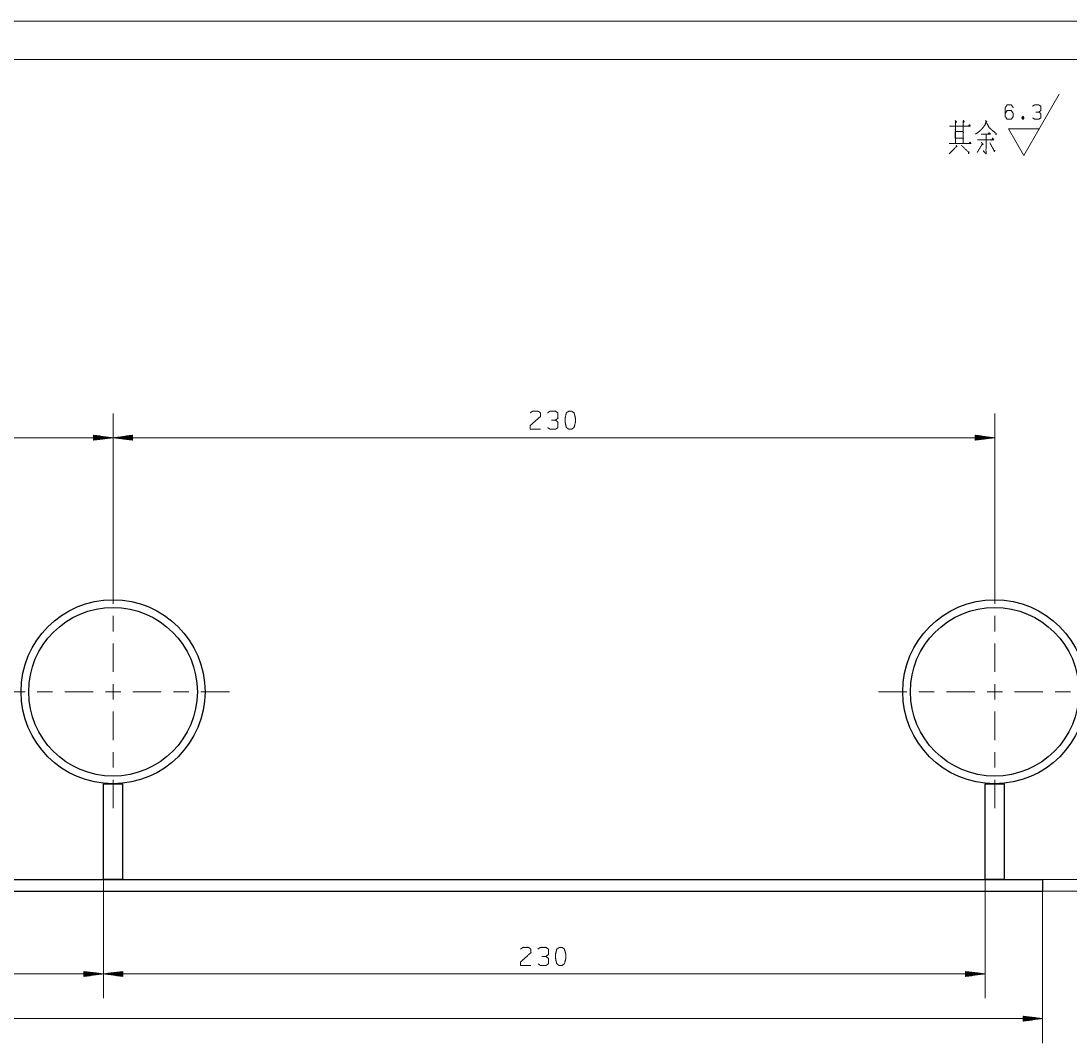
# Model space of a CAD drawing. Header units: millimetres. Extents: x 0 to 420, y 0 to 297.
# Drawn here: x 214.5 to 351.4, y 163.7 to 297 of the extents above; entities that cross this region are included whole.
import ezdxf

# ---------------------------------------------------------------- set-up
doc = ezdxf.new("R2010")
doc.units = ezdxf.units.MM
doc.layers.add('101', color=7, linetype='Continuous', true_color=0xffffff)

msp = doc.modelspace()

# ---------------------------------------------------------------- linework, layer by layer
at = {"layer": '101', "color": 133, "linetype": 'Continuous', "lineweight": 18}
for p, q in [((420, 297), (0, 297)), ((415, 292), (25, 292))]:
    msp.add_line(p, q, dxfattribs=at)
at = {"layer": '101', "color": 43, "linetype": 'Continuous', "lineweight": 18}
for p, q in [((345.26, 279.45), (349.88, 287.45)), ((345.08, 284.54), (345.21, 284.21)), ((343.25, 282.95), (347.28, 282.95)), ((345.26, 279.45), (343.25, 282.95))]:
    msp.add_line(p, q, dxfattribs=at)
at = {"layer": '101', "color": 22, "linetype": 'Continuous', "lineweight": 18}
for p, q in [((226.46, 224.7), (226.46, 245.83)), ((226.46, 224.7), (226.46, 245.83)), ((341.46, 224.7), (341.46, 245.83)), ((126.46, 242.65), (226.46, 242.65)), ((226.46, 242.65), (223.92, 242.99)), ((223.92, 242.99), (223.92, 242.32)), ((223.92, 242.98), (223.95, 242.98)), ((223.92, 242.98), (223.95, 242.98)), ((223.92, 242.93), (224.34, 242.93)), ((223.92, 242.88), (224.72, 242.88)), ((223.92, 242.83), (225.11, 242.83)), ((223.92, 242.78), (225.5, 242.78)), ((223.92, 242.73), (225.88, 242.73)), ((223.92, 242.68), (226.27, 242.68)), ((223.92, 242.32), (226.46, 242.65)), ((223.92, 242.63), (226.27, 242.63)), ((223.92, 242.58), (225.88, 242.58)), ((223.92, 242.53), (225.5, 242.53)), ((223.92, 242.48), (225.11, 242.48)), ((223.92, 242.42), (224.72, 242.42)), ((229, 242.99), (226.46, 242.65)), ((226.46, 242.65), (341.46, 242.65)), ((226.46, 242.65), (229, 242.32)), ((229, 242.68), (226.65, 242.68)), ((229, 242.63), (226.65, 242.63)), ((229, 242.73), (227.04, 242.73)), ((229, 242.58), (227.04, 242.58)), ((229, 242.78), (227.42, 242.78)), ((229, 242.53), (227.42, 242.53)), ((229, 242.83), (227.81, 242.83)), ((229, 242.48), (227.81, 242.48)), ((229, 242.88), (228.2, 242.88)), ((229, 242.42), (228.2, 242.42)), ((229, 242.93), (228.58, 242.93)), ((229, 242.98), (228.97, 242.98)), ((229, 242.98), (228.97, 242.98)), ((229, 242.32), (229, 242.99)), ((338.92, 242.99), (338.92, 242.32)), ((341.46, 242.65), (338.92, 242.99)), ((338.92, 242.98), (338.95, 242.98)), ((338.92, 242.98), (338.95, 242.98)), ((338.92, 242.93), (339.34, 242.93)), ((338.92, 242.88), (339.72, 242.88)), ((338.92, 242.83), (340.11, 242.83)), ((338.92, 242.78), (340.5, 242.78)), ((338.92, 242.73), (340.88, 242.73)), ((338.92, 242.68), (341.27, 242.68)), ((338.92, 242.32), (341.46, 242.65)), ((338.92, 242.63), (341.27, 242.63)), ((338.92, 242.58), (340.88, 242.58)), ((338.92, 242.53), (340.5, 242.53)), ((338.92, 242.48), (340.11, 242.48)), ((338.92, 242.42), (339.72, 242.42)), ((223.92, 242.37), (224.34, 242.37)), ((223.92, 242.32), (223.95, 242.32)), ((223.92, 242.32), (223.95, 242.32)), ((229, 242.37), (228.58, 242.37)), ((229, 242.32), (228.97, 242.32)), ((229, 242.32), (228.97, 242.32)), ((338.92, 242.37), (339.34, 242.37)), ((338.92, 242.32), (338.95, 242.32)), ((338.92, 242.32), (338.95, 242.32)), ((225.21, 185.02), (225.21, 169.55)), ((225.21, 185.02), (225.21, 169.55)), ((340.21, 185.02), (340.21, 169.55)), ((347.71, 185.02), (374.17, 185.02)), ((347.71, 183.52), (374.17, 183.52)), ((347.71, 183.52), (347.71, 163.71)), ((225.21, 172.72), (125.21, 172.72)), ((225.21, 172.72), (222.67, 173.06)), ((222.67, 173.06), (222.67, 172.39)), ((222.67, 173.05), (222.7, 173.05)), ((222.67, 173.05), (222.7, 173.05)), ((222.67, 173), (223.09, 173)), ((222.67, 172.95), (223.47, 172.95)), ((222.67, 172.9), (223.86, 172.9)), ((222.67, 172.85), (224.25, 172.85)), ((222.67, 172.8), (224.63, 172.8)), ((222.67, 172.75), (225.02, 172.75)), ((222.67, 172.39), (225.21, 172.72)), ((222.67, 172.7), (225.02, 172.7)), ((222.67, 172.65), (224.63, 172.65)), ((222.67, 172.59), (224.25, 172.59)), ((227.75, 173.06), (225.21, 172.72)), ((225.21, 172.72), (227.75, 172.39)), ((340.21, 172.72), (225.21, 172.72)), ((227.75, 172.75), (225.4, 172.75)), ((227.75, 172.7), (225.4, 172.7)), ((227.75, 172.8), (225.79, 172.8)), ((227.75, 172.65), (225.79, 172.65)), ((227.75, 172.85), (226.17, 172.85)), ((227.75, 172.59), (226.17, 172.59)), ((227.75, 172.9), (226.56, 172.9)), ((227.75, 172.95), (226.95, 172.95)), ((227.75, 173), (227.33, 173)), ((227.75, 173.05), (227.72, 173.05)), ((227.75, 173.05), (227.72, 173.05)), ((227.75, 172.39), (227.75, 173.06)), ((337.67, 173.06), (337.67, 172.39)), ((340.21, 172.72), (337.67, 173.06)), ((337.67, 173.05), (337.7, 173.05)), ((337.67, 173.05), (337.7, 173.05)), ((337.67, 173), (338.09, 173)), ((337.67, 172.95), (338.47, 172.95)), ((337.67, 172.9), (338.86, 172.9)), ((337.67, 172.85), (339.25, 172.85)), ((337.67, 172.8), (339.63, 172.8)), ((337.67, 172.75), (340.02, 172.75)), ((337.67, 172.39), (340.21, 172.72)), ((337.67, 172.7), (340.02, 172.7)), ((337.67, 172.65), (339.63, 172.65)), ((337.67, 172.59), (339.25, 172.59)), ((222.67, 172.54), (223.86, 172.54)), ((222.67, 172.49), (223.47, 172.49)), ((222.67, 172.44), (223.09, 172.44)), ((222.67, 172.39), (222.7, 172.39)), ((222.67, 172.39), (222.7, 172.39)), ((227.75, 172.54), (226.56, 172.54)), ((227.75, 172.49), (226.95, 172.49)), ((227.75, 172.44), (227.33, 172.44)), ((227.75, 172.39), (227.72, 172.39)), ((227.75, 172.39), (227.72, 172.39)), ((337.67, 172.54), (338.86, 172.54)), ((337.67, 172.49), (338.47, 172.49)), ((337.67, 172.44), (338.09, 172.44)), ((337.67, 172.39), (337.7, 172.39)), ((337.67, 172.39), (337.7, 172.39)), ((347.71, 166.89), (345.17, 167.22)), ((345.17, 167.22), (345.2, 167.22)), ((345.17, 167.22), (345.17, 166.55)), ((345.17, 167.22), (345.2, 167.22)), ((345.17, 167.17), (345.59, 167.17)), ((345.17, 167.12), (345.97, 167.12)), ((75.21, 166.89), (347.71, 166.89)), ((345.17, 167.07), (346.36, 167.07)), ((345.17, 167.02), (346.75, 167.02)), ((345.17, 166.96), (347.13, 166.96)), ((345.17, 166.91), (347.52, 166.91)), ((345.17, 166.55), (347.71, 166.89)), ((345.17, 166.86), (347.52, 166.86)), ((345.17, 166.81), (347.13, 166.81)), ((345.17, 166.76), (346.75, 166.76)), ((345.17, 166.71), (346.36, 166.71)), ((345.17, 166.66), (345.97, 166.66)), ((345.17, 166.61), (345.59, 166.61)), ((345.17, 166.56), (345.2, 166.56)), ((345.17, 166.56), (345.2, 166.56))]:
    msp.add_line(p, q, dxfattribs=at)
at = {"layer": '101', "color": 151, "linetype": 'Continuous', "lineweight": 18}
for p, q in [((226.46, 221), (226.46, 224.7)), ((341.46, 221), (341.46, 224.7)), ((226.46, 217.4), (226.46, 219.41)), ((341.46, 217.4), (341.46, 219.41)), ((226.46, 212.11), (226.46, 215.81)), ((341.46, 212.11), (341.46, 215.81)), ((226.46, 208.52), (226.46, 210.53)), ((341.46, 208.52), (341.46, 210.53)), ((214.99, 209.52), (211.29, 209.52)), ((218.58, 209.52), (216.57, 209.52)), ((223.87, 209.52), (220.17, 209.52)), ((225.46, 209.52), (227.46, 209.52)), ((229.05, 209.52), (232.75, 209.52)), ((234.34, 209.52), (236.35, 209.52)), ((237.93, 209.52), (241.64, 209.52)), ((329.99, 209.52), (326.29, 209.52)), ((333.58, 209.52), (331.57, 209.52)), ((338.87, 209.52), (335.17, 209.52)), ((340.46, 209.52), (342.46, 209.52)), ((344.05, 209.52), (347.75, 209.52)), ((349.34, 209.52), (351.35, 209.52)), ((226.46, 206.93), (226.46, 203.23)), ((341.46, 206.93), (341.46, 203.23)), ((226.46, 201.64), (226.46, 199.64)), ((341.46, 201.64), (341.46, 199.64)), ((226.46, 198.05), (226.46, 194.35)), ((341.46, 198.05), (341.46, 194.35))]:
    msp.add_line(p, q, dxfattribs=at)
at = {"layer": '101', "color": 163, "linetype": 'Continuous', "lineweight": 25}
for p, q in [((225.21, 185.02), (225.21, 197.52)), ((225.21, 197.52), (227.71, 197.52)), ((227.71, 197.52), (227.71, 185.02)), ((340.21, 185.02), (340.21, 197.52)), ((340.21, 197.52), (342.71, 197.52)), ((342.71, 197.52), (342.71, 185.02)), ((75.21, 185.02), (347.71, 185.02)), ((227.71, 185.02), (225.21, 185.02)), ((342.71, 185.02), (340.21, 185.02)), ((347.71, 185.02), (347.71, 183.52)), ((75.21, 183.52), (347.71, 183.52))]:
    msp.add_line(p, q, dxfattribs=at)
for centre, radius in [((226.46, 209.52), 12), ((226.46, 209.52), 11), ((341.46, 209.52), 12), ((341.46, 209.52), 11)]:
    msp.add_circle(centre, radius, dxfattribs=at)
at = {"layer": '101', "color": 43, "linetype": 'Continuous', "lineweight": 18}
for points, knots in [([(342.83, 284.93), (343.08, 285.31), (343.63, 285.31), (343.89, 284.93), (343.89, 284.56), (343.63, 284.19), (343.08, 284.19), (342.83, 284.56), (342.83, 285.68), (343.08, 286.06), (343.63, 286.06), (343.89, 285.68)], [0, 0, 0.076963, 0.169763, 0.248074, 0.312018, 0.39033, 0.48313, 0.560092, 0.751926, 0.828889, 0.921689, 1, 1]), ([(347.21, 285.13), (347.48, 285.31), (347.48, 285.88), (347.21, 286.06), (346.67, 286.06), (346.4, 285.88)], [0, 0, 0.153872, 0.429849, 0.583721, 0.846128, 1, 1]), ([(346.42, 284.36), (346.67, 284.19), (347.21, 284.19), (347.48, 284.36), (347.48, 284.93), (347.21, 285.13), (346.81, 285.13)], [0, 0, 0.12412, 0.343693, 0.472448, 0.703377, 0.836727, 1, 1]), ([(345.08, 284.21), (345.21, 284.21), (345.28, 284.38), (345.21, 284.54), (345.08, 284.54), (345.01, 284.38), (345.08, 284.21), (345.21, 284.54)], [0, 0, 0.093983, 0.236792, 0.365957, 0.45994, 0.589105, 0.731914, 1, 1])]:
    msp.add_open_spline(points, degree=1, knots=knots, dxfattribs=at)
at = {"layer": '101', "color": 72, "linetype": 'Continuous', "lineweight": 18}
for points, knots in [([(336.3, 284.01), (336.49, 283.86), (336.33, 283.71), (336.33, 284.01), (336.33, 281.01), (336.33, 283.3), (335.56, 283.3), (338.29, 283.3), (337.37, 283.3), (337.37, 283.98), (337.37, 281.01), (337.37, 282.59), (336.3, 282.59), (336.3, 281.73), (337.37, 281.73), (337.37, 281.01), (335.51, 281.01), (338.37, 281.01), (338.24, 281.2), (338.11, 281.01)], [0, 0, 0.009717, 0.01862, 0.030836, 0.152989, 0.24613, 0.277436, 0.388627, 0.426411, 0.453896, 0.574522, 0.638652, 0.681834, 0.716953, 0.760134, 0.789145, 0.864711, 0.9813, 0.99065, 1, 1]), ([(337.39, 283.79), (337.52, 283.9), (337.37, 284.01)], [0, 0, 0.471535, 1, 1]), ([(340.28, 284.01), (340.44, 283.86), (340.36, 283.9), (340.2, 283.45), (339.93, 283.08), (339.61, 282.74), (339.32, 282.48), (338.95, 282.25)], [0, 0, 0.086309, 0.12102, 0.309421, 0.490705, 0.673783, 0.828666, 1, 1]), ([(340.33, 283.79), (340.54, 283.49), (340.73, 283.11), (341.1, 282.78), (341.55, 282.4), (341.68, 282.29), (341.71, 282.29), (341.6, 282.14)], [0, 0, 0.16272, 0.348027, 0.570218, 0.82989, 0.906889, 0.918635, 1, 1]), ([(338.05, 283.3), (338.19, 283.49), (338.27, 283.3)], [0, 0, 0.529971, 1, 1]), ([(339.72, 282.25), (340.91, 282.25), (340.73, 282.44), (340.59, 282.25)], [0, 0, 0.707431, 0.863851, 1, 1]), ([(340.33, 282.25), (340.33, 279.66), (339.96, 280.08)], [0, 0, 0.823415, 1, 1]), ([(336.44, 280.79), (336.54, 280.6), (336.52, 280.68), (335.51, 279.66)], [0, 0, 0.125001, 0.171159, 1, 1]), ([(337.13, 280.79), (338.11, 279.81), (338.11, 280), (338.05, 279.66)], [0, 0, 0.723289, 0.821343, 1, 1]), ([(339.72, 281.16), (339.96, 280.9), (339.9, 281.01), (339.16, 279.85)], [0, 0, 0.190889, 0.257814, 1, 1]), ([(339.24, 281.5), (341.34, 281.5), (341.2, 281.73), (341.07, 281.43)], [0, 0, 0.780475, 0.877786, 1, 1]), ([(340.83, 281.09), (341.44, 280), (341.47, 280.15), (341.42, 279.93)], [0, 0, 0.764772, 0.858208, 1, 1]), ([(280.88, 245.9), (281.2, 246.12), (281.89, 246.12), (282.22, 245.9), (282.22, 245.42), (280.86, 244.22), (280.88, 243.75), (282.22, 243.75)], [0, 0, 0.069691, 0.192979, 0.265274, 0.350228, 0.674739, 0.759753, 1, 1]), ([(284.16, 244.95), (284.5, 245.17), (284.5, 245.9), (284.16, 246.12), (283.48, 246.12), (283.14, 245.9)], [0, 0, 0.153872, 0.429851, 0.583723, 0.846122, 1, 1]), ([(286.26, 243.75), (286.6, 244), (286.78, 244.7), (286.78, 245.17), (286.6, 245.9), (286.26, 246.12), (285.93, 246.12), (285.59, 245.9), (285.42, 245.17), (285.43, 244.7), (285.59, 244), (285.93, 243.75), (286.26, 243.75)], [0, 0, 0.067528, 0.183971, 0.260585, 0.380943, 0.446142, 0.500305, 0.565504, 0.685864, 0.76253, 0.878309, 0.945837, 1, 1]), ([(283.16, 243.97), (283.48, 243.75), (284.16, 243.75), (284.5, 243.97), (284.5, 244.7), (284.16, 244.95), (283.65, 244.95)], [0, 0, 0.124123, 0.343689, 0.472444, 0.703374, 0.836728, 1, 1]), ([(279.63, 175.96), (279.95, 176.19), (280.64, 176.19), (280.97, 175.96), (280.97, 175.49), (279.61, 174.29), (279.63, 173.81), (280.97, 173.81)], [0, 0, 0.069691, 0.192976, 0.265274, 0.350225, 0.674742, 0.759752, 1, 1]), ([(282.91, 175.01), (283.25, 175.24), (283.25, 175.96), (282.91, 176.19), (282.23, 176.19), (281.89, 175.96)], [0, 0, 0.153877, 0.429855, 0.583732, 0.846129, 1, 1]), ([(285.01, 173.81), (285.35, 174.06), (285.53, 174.76), (285.53, 175.24), (285.35, 175.96), (285.01, 176.19), (284.68, 176.19), (284.34, 175.96), (284.17, 175.24), (284.18, 174.76), (284.34, 174.06), (284.68, 173.81), (285.01, 173.81)], [0, 0, 0.067524, 0.183971, 0.260582, 0.380942, 0.446139, 0.500306, 0.565503, 0.685863, 0.762527, 0.87831, 0.945833, 1, 1]), ([(281.91, 174.04), (282.23, 173.81), (282.91, 173.81), (283.25, 174.04), (283.25, 174.76), (282.91, 175.01), (282.4, 175.01)], [0, 0, 0.124118, 0.343686, 0.472446, 0.703378, 0.836734, 1, 1])]:
    msp.add_open_spline(points, degree=1, knots=knots, dxfattribs=at)

doc.saveas('drawing.dxf')
